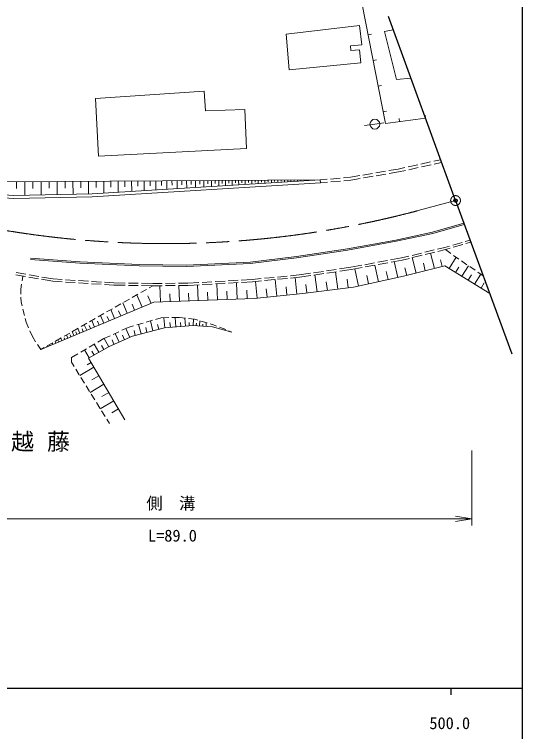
# Model space of a CAD drawing. Units: millimetres, scale not verified. Extents: x 40000 to 680000, y 20000 to 380000.
# Drawn here: x 501226 to 579000, y 198357 to 308171 of the extents above; entities that cross this region are included whole.
import ezdxf
from ezdxf.enums import TextEntityAlignment as Align

# ---------------------------------------------------------------- set-up
doc = ezdxf.new("R2010")
doc.units = ezdxf.units.MM
doc.header["$LTSCALE"] = 1000
doc.header["$PDMODE"] = 32
doc.header["$PDSIZE"] = 500
doc.linetypes.add('CHAIN', pattern=[18.5, 12, -1.5, 3.5, -1.5])
for name, color, linetype, lineweight in [('M-BMK', 2, 'CHAIN', 13), ('M-BMK-HTXT', 7, 'Continuous', 13), ('M-BMK-OTRS', 5, 'Continuous', 25), ('M-STR-HTXT', 7, 'Continuous', 13), ('M-TTL-BAND', 7, 'Continuous', 25), ('M-WORK', 1, 'Continuous', 13)]:
    doc.layers.add(name, color=color, linetype=linetype, lineweight=lineweight)
doc.layers.add('M-OTRS', color=6, linetype='Continuous')
doc.styles.add('ＭＳ ゴシック', font='')
doc.styles.get('ＭＳ ゴシック').set_extended_font_data('MS Gothic')

# ---------------------------------------------------------------- blocks, each defined once
blk = doc.blocks.new('open_arrow')
at = {"color": 0, "linetype": 'Continuous', "lineweight": -2}
blk.add_lwpolyline([(7.5, 1.25), (0, 0), (7.5, -1.25)], dxfattribs=at)

msp = doc.modelspace()

# ---------------------------------------------------------------- linework, layer by layer
at = {"layer": 'M-BMK'}
msp.add_line((568734, 279667), (562997, 278121), dxfattribs=at)
msp.add_circle((568734, 279667), 750, dxfattribs=at)
msp.add_arc((524396, 423070), 150000, 260.13908, 284.91213, dxfattribs=at)
at = {"layer": 'M-BMK-OTRS'}
for q in [(558455, 307852), (577350, 256199)]:
    msp.add_line((568734, 279667), q, dxfattribs=at)
at = {"layer": 'M-OTRS'}
msp.add_point((568734, 279667), dxfattribs=at)
at = {"layer": 'M-STR-HTXT'}
for p, q in [((571248, 241415), (571248, 229942)), ((479464, 230942), (571248, 230942))]:
    msp.add_line(p, q, dxfattribs=at)
at = {"layer": 'M-TTL-BAND'}
for p, q in [((579000, 20000), (579000, 370000)), ((40000, 205000), (579000, 205000)), ((568000, 205000), (568000, 204000))]:
    msp.add_line(p, q, dxfattribs=at)
at = {"layer": 'M-WORK'}
for p, q in [((555357, 305026), (555848, 305123)), ((556131, 301102), (556621, 301199)), ((556904, 297177), (557395, 297274)), ((557678, 293253), (558168, 293350)), ((560177, 291733), (560111, 292229)), ((564142, 292258), (564076, 292754)), ((556386, 291357), (554807, 291154)), ((556386, 291357), (557762, 291560)), ((563436, 285256), (564901, 285577)), ((565390, 285684), (566455, 285917)), ((558503, 284242), (559929, 284487)), ((559929, 284487), (560994, 284720)), ((561482, 284827), (562948, 285148)), ((561574, 284387), (563039, 284708)), ((563527, 284815), (564992, 285136)), ((565481, 285243), (566551, 285478)), ((552642, 283236), (554068, 283481)), ((554561, 283565), (556039, 283819)), ((554633, 283121), (556112, 283375)), ((556532, 283904), (558010, 284157)), ((556604, 283459), (558083, 283713)), ((558576, 283798), (560015, 284045)), ((560015, 284045), (561085, 284280)), ((501574, 282546), (501580, 281520)), ((502806, 282553), (502818, 280467)), ((504058, 282561), (504064, 281518)), ((505310, 282568), (505322, 280517)), ((506540, 282575), (506546, 281550)), ((507771, 282583), (507783, 280567)), ((508980, 282590), (508986, 281582)), ((510190, 282597), (510201, 280616)), ((511378, 282604), (511384, 281613)), ((512567, 282611), (512579, 280663)), ((513736, 282618), (513741, 281644)), ((514904, 282624), (514915, 280785)), ((516008, 282631), (516013, 281711)), ((517111, 282637), (517121, 280921)), ((518141, 282643), (518147, 281785)), ((519172, 282650), (519181, 281047)), ((520133, 282655), (520138, 281854)), ((521095, 282661), (521103, 281165)), ((521992, 282666), (521996, 281918)), ((522889, 282671), (522897, 281275)), ((523727, 282676), (523731, 281978)), ((524564, 282681), (524572, 281378)), ((525346, 282686), (525350, 282034)), ((526128, 282690), (526135, 281474)), ((526858, 282695), (526861, 282087)), ((527587, 282699), (527594, 281564)), ((528268, 282703), (528272, 282135)), ((528949, 282707), (528956, 281648)), ((529585, 282711), (529588, 282181)), ((530221, 282714), (530226, 281726)), ((530814, 282718), (530817, 282223)), ((531407, 282721), (531413, 281798)), ((531961, 282725), (531964, 282263)), ((532515, 282728), (532520, 281866)), ((533031, 282731), (533034, 282300)), ((533548, 282734), (533553, 281930)), ((534048, 282737), (534051, 282335)), ((534548, 282740), (534553, 281991)), ((535048, 282743), (535050, 282368)), ((535548, 282746), (535552, 282053)), ((536048, 282749), (536050, 282402)), ((536548, 282752), (536552, 282114)), ((537048, 282754), (537050, 282436)), ((537548, 282757), (537552, 282176)), ((538048, 282760), (538050, 282469)), ((538548, 282763), (538551, 282237)), ((539048, 282766), (539050, 282503)), ((539548, 282769), (539551, 282298)), ((540048, 282772), (540050, 282537)), ((540548, 282775), (540551, 282360)), ((541048, 282778), (541049, 282570)), ((541548, 282781), (541550, 282421)), ((542048, 282784), (542049, 282604)), ((542548, 282787), (542550, 282483)), ((543048, 282790), (543049, 282638)), ((543548, 282793), (543550, 282544)), ((544048, 282796), (544049, 282671)), ((544548, 282798), (544549, 282605)), ((545048, 282801), (545049, 282705)), ((545548, 282804), (545549, 282667)), ((546048, 282807), (546048, 282738)), ((548025, 282819), (549089, 282915)), ((548025, 282819), (548052, 282370)), ((548065, 282371), (549138, 282468)), ((549587, 282960), (551080, 283095)), ((549636, 282513), (551130, 282647)), ((551578, 283140), (552642, 283236)), ((551628, 282692), (552701, 282789)), ((552701, 282789), (554140, 283036)), ((570218, 273406), (570953, 273622)), ((565964, 272216), (567084, 272486)), ((567084, 272486), (567819, 272702)), ((567174, 272148), (567914, 272365)), ((568299, 272843), (569738, 273266)), ((568393, 272506), (569833, 272929)), ((570312, 273069), (571052, 273286)), ((562076, 271276), (563534, 271628)), ((562157, 270935), (563615, 271288)), ((564020, 271746), (565478, 272098)), ((564101, 271405), (565559, 271758)), ((565503, 269279), (564906, 271600)), ((566045, 271875), (567174, 272148)), ((567174, 272148), (568022, 271559)), ((568432, 271274), (569253, 270703)), ((556828, 270212), (558303, 270486)), ((556893, 269868), (558368, 270142)), ((558794, 270577), (560469, 270888)), ((558859, 270233), (560543, 270545)), ((559877, 267872), (559348, 270324)), ((560469, 270888), (561590, 271158)), ((560543, 270545), (561671, 270818)), ((562718, 268564), (562111, 270924)), ((566681, 269582), (566429, 270564)), ((567766, 269271), (568834, 270994)), ((569664, 270418), (570485, 269847)), ((549001, 268901), (550485, 269120)), ((550980, 269193), (552694, 269445)), ((551030, 268846), (552752, 269100)), ((552694, 269445), (554370, 269756)), ((552752, 269100), (554435, 269412)), ((553890, 266581), (553324, 269206)), ((554861, 269847), (556336, 270121)), ((554927, 269503), (556401, 269777)), ((556934, 267237), (556387, 269774)), ((561302, 268200), (560998, 269380)), ((564110, 268922), (563812, 270082)), ((568739, 268668), (569241, 269479)), ((569711, 268065), (570717, 269686)), ((570896, 269562), (571717, 268991)), ((501448, 268284), (502926, 268030)), ((501498, 268631), (502976, 268377)), ((502546, 268096), (502422, 267351)), ((503419, 267946), (504897, 267692)), ((503469, 268292), (504947, 268039)), ((505440, 267954), (507140, 267663)), ((541474, 267957), (542967, 268103)), ((543464, 268152), (544814, 268284)), ((544814, 268284), (546528, 268537)), ((544856, 267937), (546578, 268190)), ((547023, 268610), (548507, 268828)), ((547073, 268263), (548557, 268482)), ((547537, 265708), (547210, 268283)), ((549051, 268555), (550535, 268773)), ((550704, 266109), (550370, 268749)), ((555412, 266909), (555139, 268178)), ((558405, 267554), (558141, 268780)), ((570684, 267462), (571187, 268272)), ((571657, 266859), (572599, 268378)), ((572127, 268706), (572975, 268117)), ((502339, 266858), (502214, 266113)), ((505390, 267608), (507099, 267315)), ((507099, 267315), (508531, 267223)), ((507140, 267663), (508558, 267572)), ((509030, 267191), (510527, 267095)), ((509057, 267540), (510554, 267444)), ((511026, 267063), (512523, 266967)), ((511053, 267412), (512550, 267316)), ((513022, 266935), (514519, 266839)), ((513049, 267284), (514546, 267188)), ((515045, 267155), (516463, 267065)), ((516463, 267065), (518180, 267037)), ((518680, 267029), (520180, 267006)), ((520680, 266998), (522397, 266971)), ((522397, 266971), (523842, 266983)), ((524342, 266988), (525841, 267001)), ((526341, 267005), (527786, 267018)), ((527786, 267018), (529467, 267114)), ((529966, 267142), (531463, 267228)), ((529985, 266793), (531483, 266878)), ((531962, 267256), (533460, 267342)), ((531982, 266907), (533479, 266992)), ((532303, 264471), (532207, 266920)), ((533959, 267370), (535457, 267456)), ((533979, 267021), (535476, 267106)), ((535306, 264589), (535207, 267091)), ((535956, 267484), (537637, 267581)), ((535975, 267135), (537664, 267231)), ((537637, 267581), (538986, 267713)), ((537664, 267231), (539021, 267365)), ((538364, 264736), (538111, 267275)), ((539484, 267762), (540976, 267908)), ((539518, 267413), (541011, 267560)), ((541406, 265038), (541154, 267574)), ((541509, 267608), (543002, 267755)), ((543499, 267804), (544856, 267937)), ((544443, 265341), (544191, 267871)), ((549120, 265909), (548953, 267228)), ((552303, 266312), (552134, 267644)), ((572630, 266255), (573133, 267066)), ((502214, 266113), (502232, 265355)), ((515018, 266807), (516449, 266715)), ((516449, 266715), (518173, 266687)), ((518673, 266680), (520173, 266656)), ((520563, 265576), (521432, 266071)), ((520672, 266648), (522396, 266621)), ((521866, 266319), (522396, 266621)), ((522396, 266621), (523847, 266633)), ((523599, 264139), (523506, 266630)), ((524347, 266638), (525847, 266651)), ((526347, 266655), (527797, 266668)), ((526490, 264246), (526400, 266656)), ((527797, 266668), (529486, 266764)), ((529365, 264356), (529271, 266752)), ((533804, 264530), (533755, 265781)), ((536836, 264649), (536786, 265924)), ((539885, 264887), (539759, 266155)), ((542925, 265190), (542799, 266455)), ((545991, 265512), (545828, 266800)), ((502243, 264855), (502261, 264096)), ((519260, 264833), (520128, 265328)), ((520759, 263348), (519967, 265237)), ((522138, 263926), (521657, 265076)), ((525044, 264193), (524999, 265397)), ((527928, 264300), (527883, 265498)), ((530834, 264414), (530786, 265638)), ((502261, 264096), (502399, 263535)), ((516653, 263348), (517522, 263843)), ((518492, 262399), (517817, 264011)), ((517956, 264091), (518825, 264586)), ((519626, 262874), (519230, 263818)), ((502517, 263049), (502755, 262078)), ((515350, 262605), (516219, 263100)), ((516558, 261588), (515981, 262965)), ((517525, 261994), (517187, 262800)), ((502874, 261592), (503012, 261031)), ((512744, 261120), (513612, 261615)), ((514047, 261862), (514916, 262358)), ((514906, 260896), (514414, 262071)), ((515732, 261242), (515444, 261931)), ((522830, 261472), (523686, 261725)), ((523686, 261725), (524843, 261745)), ((524238, 260181), (524104, 261732)), ((525343, 261753), (526500, 261772)), ((525956, 260329), (525832, 261761)), ((526500, 261772), (527401, 261662)), ((527416, 260456), (527311, 261673)), ((527898, 261601), (528799, 261491)), ((528568, 260550), (528635, 261511)), ((528799, 261491), (529281, 261349)), ((503012, 261031), (503395, 260165)), ((511440, 260377), (512309, 260872)), ((512292, 259801), (511933, 260658)), ((512894, 260053), (512684, 260555)), ((513496, 260305), (513075, 261309)), ((514201, 260601), (513955, 261188)), ((518619, 260224), (519475, 260478)), ((519954, 260620), (520913, 260904)), ((520607, 259246), (520229, 260701)), ((521392, 261046), (522351, 261330)), ((522428, 259718), (522034, 261236)), ((523333, 259953), (523137, 260707)), ((525097, 260255), (525035, 260971)), ((526686, 260393), (526634, 261001)), ((527992, 260506), (527951, 260985)), ((529066, 260515), (529093, 260900)), ((529565, 260481), (529619, 261251)), ((529761, 261209), (530721, 260928)), ((530064, 260446), (530083, 260722)), ((530563, 260411), (530601, 260963)), ((531201, 260788), (531684, 260646)), ((531684, 260646), (532170, 260453)), ((532635, 260268), (533564, 259899)), ((503598, 259708), (503981, 258842)), ((508834, 258891), (509703, 259387)), ((510342, 258984), (510082, 259603)), ((510137, 259634), (511006, 260129)), ((510803, 259177), (510650, 259543)), ((511264, 259370), (510958, 260102)), ((511778, 259586), (511598, 260014)), ((516324, 259171), (517233, 259588)), ((517263, 258005), (516677, 259333)), ((517687, 259797), (518619, 260224)), ((518886, 258720), (518290, 260073)), ((519734, 259019), (519545, 259747)), ((521518, 259482), (521321, 260241)), ((534029, 259714), (534516, 259521)), ((503981, 258842), (504487, 258059)), ((507575, 257825), (507457, 258106)), ((507531, 258149), (508400, 258644)), ((508036, 258018), (507953, 258215)), ((508497, 258211), (508332, 258605)), ((508958, 258404), (508852, 258658)), ((509419, 258598), (509207, 259104)), ((509880, 258791), (509751, 259100)), ((513975, 257974), (514937, 258535)), ((514937, 258535), (515869, 258963)), ((515673, 257294), (514956, 258544)), ((516466, 257654), (516173, 258318)), ((518074, 258363), (517776, 259039)), ((504758, 257639), (505263, 256856)), ((505263, 256856), (505793, 257158)), ((506191, 257245), (506156, 257330)), ((506228, 257406), (507096, 257901)), ((506652, 257438), (506581, 257608)), ((507113, 257632), (507054, 257772)), ((511383, 256463), (512247, 256967)), ((512679, 257219), (513543, 257723)), ((514173, 256433), (513460, 257675)), ((514923, 256863), (514564, 257488)), ((509988, 255651), (510951, 256212)), ((512683, 255577), (511976, 256809)), ((513428, 256005), (513072, 256626)), ((509965, 254912), (509988, 255651)), ((510370, 254256), (509965, 254912)), ((512962, 254884), (512351, 254523)), ((511159, 252980), (510633, 253830)), ((513396, 254151), (511227, 252869)), ((514165, 252849), (513081, 252209)), ((511947, 251704), (511422, 252554)), ((514934, 251548), (512817, 250297)), ((512736, 250428), (512210, 251278)), ((513524, 249152), (512999, 250002)), ((515685, 250278), (514626, 249652)), ((514313, 247876), (513787, 248726)), ((516436, 249007), (514369, 247785)), ((515101, 246600), (514576, 247450)), ((517169, 247767), (516135, 247156)), ((515770, 245518), (515364, 246174))]:
    msp.add_line(p, q, dxfattribs=at)
for points in [[(475728, 332535), (457727, 317266), (456296, 308664), (457070, 305380), (469806, 296538), (475763, 295740), (481908, 289619), (499775, 282536), (548025, 282819)], [(564142, 292258), (558033, 291450), (553401, 314951)], [(561906, 298389), (559693, 298205), (557840, 305546), (559202, 305803)], [(450681, 293202), (453370, 291979), (473294, 287428), (480841, 284121), (494270, 280433), (501160, 279983), (513127, 280224), (548052, 282370)], [(450868, 293611), (453515, 292407), (473436, 287857), (480992, 284546), (494345, 280879), (501171, 280434), (513109, 280674), (548025, 282819)], [(503684, 270631), (511262, 270091), (520321, 269669), (527555, 269551), (537326, 270045), (544419, 270914), (552211, 272064), (559653, 273425), (565244, 274623), (570066, 275997)], [(503698, 270830), (511274, 270291), (520328, 269869), (527552, 269751), (537309, 270244), (544392, 271112), (552179, 272261), (559614, 273621), (565196, 274818), (570011, 276189)], [(505263, 256856), (522553, 264100), (528077, 264305), (537927, 264692), (545351, 265431), (553126, 266416), (560795, 268070), (567093, 269688), (573961, 265430)], [(518145, 246116), (512586, 255522), (515752, 257339), (519317, 258911), (524196, 260177), (528535, 260553), (531560, 260341), (534516, 259521)]]:
    msp.add_lwpolyline(points, dxfattribs=at)
for points in [[(542802, 305153), (554044, 306451), (554372, 303511), (552684, 303339), (552731, 302620), (554060, 302729), (554216, 300759), (543271, 299665)], [(513645, 295280), (514096, 286482), (536738, 287648), (536478, 293587), (530473, 293376), (530262, 296402)]]:
    msp.add_lwpolyline(points, close=True, dxfattribs=at)
msp.add_circle((556386, 291357), 750, dxfattribs=at)

# ---------------------------------------------------------------- block references
at = {"layer": 'M-STR-HTXT', "xscale": 333, "yscale": 333, "rotation": 180}
msp.add_blockref('open_arrow', (571248, 230942), dxfattribs=at)

# ---------------------------------------------------------------- texts
at = {"layer": 'M-BMK-HTXT', "insert": (503484, 242609), "char_height": 2566, "attachment_point": 5, "style": 'ＭＳ ゴシック'}
msp.add_mtext('\\T1.57;字越藤', dxfattribs=at)
at = {"layer": 'M-STR-HTXT', "style": 'ＭＳ ゴシック'}
msp.add_text('側\u3000溝', height=1833, dxfattribs=at).set_placement((525178, 233317), align=Align.MIDDLE_CENTER)
msp.add_text('L=89.0', height=1833, dxfattribs=at).set_placement((525415, 226905), align=Align.BOTTOM_CENTER)
at = {"layer": 'M-TTL-BAND', "style": 'ＭＳ ゴシック'}
msp.add_text('500.0', height=1833, dxfattribs=at).set_placement((567844, 198195), align=Align.BOTTOM_CENTER)

doc.saveas('drawing.dxf')
